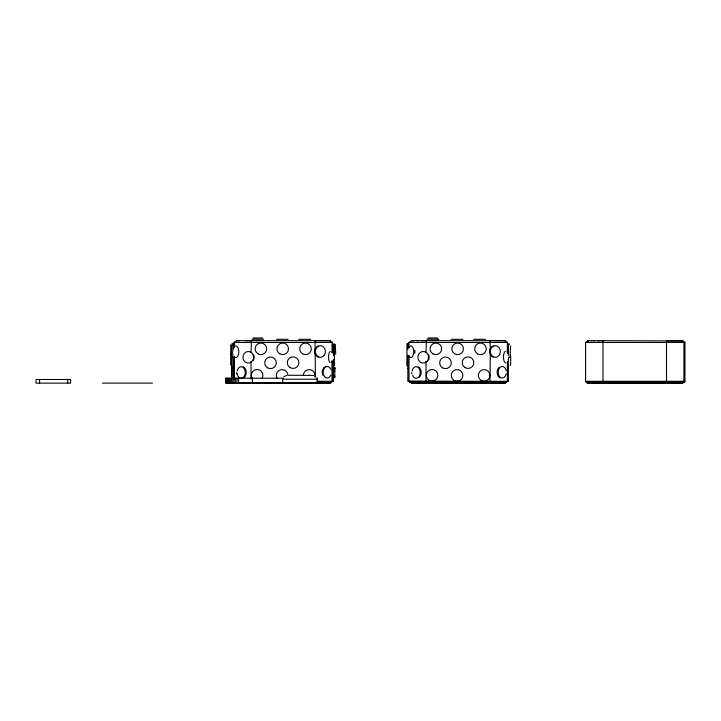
<?xml version="1.0" encoding="UTF-8"?>
<svg xmlns="http://www.w3.org/2000/svg" width="721" height="721" viewBox="0 0 721 721"><rect width="100%" height="100%" fill="white"/><g stroke="black" fill="none" stroke-linecap="round" stroke-linejoin="round"><path stroke-width="1.08" d="M230.882 355.678L231.071 353.263M508.656 358.337L508.72 357.084M231.576 358.13L231.558 367.115M231.558 358.508L231.603 357.949M231.63 366.926L231.558 376.876M334.787 367.971L334.4 368.972M335.689 354.146L335.31 344.359M334.805 376.659L334.418 377.669M334.787 376.092L334.4 377.101M315.789 383.13L315.897 382.112M490.74 383.13L490.848 382.112M667.304 383.13L667.412 382.112M668.349 383.13L668.448 382.112M230.72 344.791L230.81 355.065M315.203 382.572L314.987 383.13M667.754 382.572L667.538 383.13M230.738 355.228L230.648 364.556L231.612 365.79M489.938 383.13L490.361 352.452M666.501 383.13L666.501 340.645M251.467 340.645L251.043 352.452M426.417 340.645L425.994 352.452M602.981 340.645L602.981 383.13M334.706 367.665L334.418 368.134M234.055 346.9L234.055 342.466L236.731 340.645L329.713 340.645L332.399 342.466L332.399 352.452M329.713 383.13L332.399 381.292L332.399 361.32M409.005 348.009L409.005 342.466L411.682 340.645L504.664 340.645L507.35 342.466L507.35 353.56M504.664 383.13L507.35 381.292L507.35 361.32M588.246 383.13L585.569 381.292L585.569 342.466L588.246 340.645L683.184 340.952L684.95 342.466L684.95 381.292L682.273 383.13M334.418 368.332L334.805 368.061M283.813 376.786L286.616 375.308M231.017 354.759L231.612 354.353M510.135 355.102L510.648 345.936M510.171 365.709L510.684 364.574L510.684 355.976L510.171 354.84M587.498 341.466L588.877 340.763M681.228 383.13L683.914 381.292L683.914 342.466L681.228 340.645M252.954 337.978L262.633 337.978M427.904 337.978L437.584 337.978M249.34 382.995L244.563 382.995M424.29 382.995L419.523 382.995M600.232 382.995L597.123 382.995M243.662 383.13L246.086 382.995M418.613 383.13L421.037 382.995M595.176 383.13L598.637 382.995M596.213 383.13L597.421 383.004M601.9 382.995L596.078 382.995M600.854 382.995L599.079 383.004M251.98 339.212L263.598 339.212M426.94 339.212L438.548 339.212M276.476 339.312L288.094 339.312M298.683 339.312L310.733 339.312M437.953 339.312L438.728 339.312M451.076 339.312L463.044 339.312M473.634 339.312L485.684 339.312M251.98 340.546L263.598 340.546M426.94 340.546L438.548 340.546M236.326 340.763L236.984 340.763M237.687 340.763L239.498 340.763M246.086 340.763L251.404 340.763M314.987 340.645L330.128 340.763M411.276 340.763L411.934 340.763M412.637 340.763L414.449 340.763M416.765 340.763L418.09 340.763M421.037 340.763L426.354 340.763M489.938 340.645L505.079 340.763M587.84 340.763L588.498 340.763M591.013 340.763L592.112 340.763M593.329 340.763L594.654 340.763M597.601 340.763L602.918 340.763M666.565 340.763L682.679 340.763M234.055 342.466L332.399 342.466M409.005 342.466L507.35 342.466M585.569 342.466L684.95 342.466M288.851 375.271L313.527 375.407M283.542 378.201L225.691 378.201L225.691 383.13L328.569 383.13M316.465 378.201L317.555 378.201L317.555 383.13M316.889 379.21L282.731 379.21L282.731 383.13M317.898 381.292L332.399 381.292M409.005 355.777L409.005 381.292L507.35 381.292M585.569 381.292L684.95 381.292M317.817 381.652L332.165 381.652M409.005 381.292L507.115 381.652M585.803 381.652L684.716 381.652M317.709 381.986L331.867 381.986M409.24 381.652L506.818 381.986M586.101 381.986L684.418 381.986M317.591 382.301L331.507 382.301M409.537 381.986L506.457 382.301M586.452 382.301L684.067 382.301M331.092 382.572L235.352 382.572L236.731 383.13M409.898 382.301L506.043 382.572M586.867 382.572L683.652 382.572M235.821 382.806L330.633 382.806M410.312 382.572L505.583 382.806M587.336 382.806L683.184 382.806M236.326 382.995L330.128 382.995M505.079 382.995L410.772 382.806M682.679 382.995L587.84 382.995L587.84 381.463M102.391 383.13L152.473 383.13M412.691 383.13L503.519 383.13M681.129 383.13L589.246 383.13L587.912 382.572M667.601 382.995L669.16 383.13M666.565 382.995L668.124 383.13M490.001 382.995L491.56 383.13M315.05 382.995L316.609 383.13M411.682 383.13L411.276 381.463M603.801 382.572L604.306 383.13M425.994 361.32L425.994 381.292L426.706 383.13M251.25 382.572L251.755 383.13M601.702 383.13L600.115 383.004M424.092 383.13L422.515 383.004M249.142 383.13L247.564 383.004M334.4 368.314L334.787 369.323M334.418 370.405L334.805 371.414M334.544 367.755L334.814 368.62M490.001 340.763L490.361 350.235M315.05 340.763L315.401 376.858M411.817 373.839L411.691 372.46M236.74 372.46L236.867 373.875M232.378 351.722L232.468 353.02M591.571 381.463L591.571 382.995M509.72 356.688L509.72 357.724M509.314 343.854L509.314 344.638M508.503 343.854L508.422 355.471M508.422 378.624L508.422 381.526M508.395 358.634L508.395 379.435M414.016 381.463L414.016 382.995M408.293 343.656L408.293 344.431M407.843 343.656L407.852 349.433M407.852 355.047L407.852 368.422M407.843 368.611L407.852 381.319M406.959 343.656L406.923 365.88M334.787 367.638L334.805 377.867M334.355 343.854L334.4 366.079M333.472 343.854L333.544 355.471M333.444 359.563L333.472 381.526M332.21 343.854L332.21 352.569M332.111 360.761L332.138 381.526M317.078 378.201L317.078 383.13M252.395 378.201L252.395 383.13M251.043 361.32L251.043 379.075M238.579 378.201L238.579 383.13M237.092 378.201L237.092 383.13M235.623 378.201L235.623 383.13M234.154 343.656L234.235 346.837M234.235 357.012L234.235 368.422M234.226 368.611L234.208 383.13M234.055 356.886L234.055 379.075M233.343 343.656L233.343 344.431M232.892 343.656L232.901 350.938M232.901 353.84L232.901 368.422M232.892 368.611L232.874 383.13M232.009 343.656L232.009 345.35M231.973 355.967L231.973 357.165M231.585 365.61L231.585 376.461M231.612 378.201L231.612 383.13M231.558 345.774L231.558 355.092M230.432 378.201L230.432 383.13M229.359 378.201L229.359 383.13M228.386 378.201L228.386 383.13M227.53 378.201L227.53 383.13M226.791 378.201L226.791 383.13M226.169 378.201L226.169 383.13M67.72 379.489L67.72 383.13M39.565 379.489L39.565 383.13M412.151 370.964A5.804 4.11 -90 0 1 418.171 367.431A5.804 4.11 -90 0 1 419.027 376.569A5.804 4.11 -90 0 1 412.565 375.371M418.126 366.854A5.804 4.11 -90 0 1 421.136 371.703A5.804 4.11 -90 0 1 419.117 377.489M505.709 362.888A5.804 2.244 -90 0 1 503.546 358.58A5.804 2.244 -90 0 1 504.592 352.055M505.133 351.469A5.804 2.244 -90 0 1 505.709 351.271M428.391 354.381A5.804 5.353 -90 0 1 428.391 360.194M408.789 347.612A5.804 2.902 -90 0 1 412.899 347.612A5.804 2.902 -90 0 1 412.899 355.832A5.804 2.902 -90 0 1 408.789 355.832M414.8 350.217A5.804 2.902 -90 0 1 414.8 353.227M493.362 357.129A5.804 5.029 -90 0 1 489.64 351.515A5.804 5.029 -90 0 1 493.362 345.909M506.196 373.757A5.804 4.11 -90 0 1 499.878 377.011A5.804 4.11 -90 0 1 499.878 367.503A5.804 4.11 -90 0 1 506.196 370.756M500.221 377.867A5.804 4.11 -90 0 1 497.211 373.018A5.804 4.11 -90 0 1 499.229 367.232M237.2 370.964A5.804 4.11 -90 0 1 243.527 367.71A5.804 4.11 -90 0 1 243.527 377.218A5.804 4.11 -90 0 1 237.2 373.965M243.175 366.854A5.804 4.11 -90 0 1 246.185 371.703A5.804 4.11 -90 0 1 244.167 377.489M331.885 352.055A5.804 2.244 -90 0 1 332.345 352.975M332.345 361.185A5.804 2.244 -90 0 1 331.885 362.113M330.182 362.69A5.804 2.244 -90 0 1 328.524 357.084A5.804 2.244 -90 0 1 330.182 351.469M253.441 354.381A5.804 5.353 -90 0 1 253.441 360.194M233.379 348.82A5.804 2.902 -90 0 1 237.344 346.693A5.804 2.902 -90 0 1 238.408 354.624A5.804 2.902 -90 0 1 234.442 356.751M252.098 378.192A5.804 5.804 0 0 1 257.127 369.485A5.804 5.804 0 0 1 262.156 378.192M303.37 375.416A5.804 5.804 0 0 1 309.931 369.657A5.804 5.804 0 0 1 314.78 376.921M277.08 378.318A5.804 5.804 0 0 1 280.613 369.81A5.804 5.804 0 0 1 287.922 375.416M318.412 357.129A5.804 5.029 -90 0 1 314.68 351.515A5.804 5.029 -90 0 1 318.412 345.909M322.774 375.163A5.804 4.11 -90 0 1 322.774 369.35M323.432 368.152A5.804 4.11 -90 0 1 324.279 367.232M325.27 366.647A5.804 4.11 -90 0 1 326.334 366.448M330.831 375.163A5.804 4.11 -90 0 1 324.639 376.704A5.804 4.11 -90 0 1 324.639 367.809A5.804 4.11 -90 0 1 330.831 369.35M70.604 379.489L36.05 379.489L36.05 383.13L70.604 383.13L70.604 379.489M427.021 361.392A5.804 5.353 -90 0 0 424.624 351.677A5.804 5.353 -90 0 0 418.063 358.788A5.804 5.353 -90 0 0 427.021 361.392M429.175 380.318A5.804 5.804 0 0 0 437.881 375.29A5.804 5.804 0 0 0 429.175 370.261A5.804 5.804 0 0 0 429.175 380.318M481.222 380.445A5.804 5.804 0 0 0 489.938 375.416A5.804 5.804 0 0 0 481.222 370.387A5.804 5.804 0 0 0 481.222 380.445M477.563 353.858A5.804 5.804 0 0 0 486.278 348.829A5.804 5.804 0 0 0 477.563 343.8A5.804 5.804 0 0 0 477.563 353.858M465.135 367.674A5.804 5.804 0 0 0 473.841 362.645A5.804 5.804 0 0 0 465.135 357.616A5.804 5.804 0 0 0 465.135 367.674M432.951 353.858A5.804 5.804 0 0 0 441.667 348.829A5.804 5.804 0 0 0 432.951 343.8A5.804 5.804 0 0 0 432.951 353.858M454.158 380.445A5.804 5.804 0 0 0 462.873 375.416A5.804 5.804 0 0 0 454.158 370.387A5.804 5.804 0 0 0 454.158 380.445M442.577 367.863A5.804 5.804 0 0 0 451.292 362.834A5.804 5.804 0 0 0 442.577 357.805A5.804 5.804 0 0 0 442.577 367.863M454.744 353.858A5.804 5.804 0 0 0 463.459 348.829A5.804 5.804 0 0 0 454.744 343.8A5.804 5.804 0 0 0 454.744 353.858M499.689 354.417A5.804 5.029 -90 0 0 495.336 345.71A5.804 5.029 -90 0 0 490.974 354.417A5.804 5.029 -90 0 0 499.689 354.417M252.918 360.194A5.804 5.353 -90 0 0 248.285 351.478A5.804 5.353 -90 0 0 243.644 360.194A5.804 5.353 -90 0 0 252.918 360.194M302.613 353.858A5.804 5.804 0 0 0 311.319 348.829A5.804 5.804 0 0 0 302.613 343.8A5.804 5.804 0 0 0 302.613 353.858M290.184 367.674A5.804 5.804 0 0 0 298.891 362.645A5.804 5.804 0 0 0 290.184 357.616A5.804 5.804 0 0 0 290.184 367.674M258.001 353.858A5.804 5.804 0 0 0 266.707 348.829A5.804 5.804 0 0 0 258.001 343.8A5.804 5.804 0 0 0 258.001 353.858M267.626 367.863A5.804 5.804 0 0 0 276.341 362.834A5.804 5.804 0 0 0 267.626 357.805A5.804 5.804 0 0 0 267.626 367.863M279.793 353.858A5.804 5.804 0 0 0 288.508 348.829A5.804 5.804 0 0 0 279.793 343.8A5.804 5.804 0 0 0 279.793 353.858M323.936 355.624A5.804 5.029 -90 0 0 321.683 345.909A5.804 5.029 -90 0 0 315.528 353.02A5.804 5.029 -90 0 0 323.936 355.624"/></g></svg>
